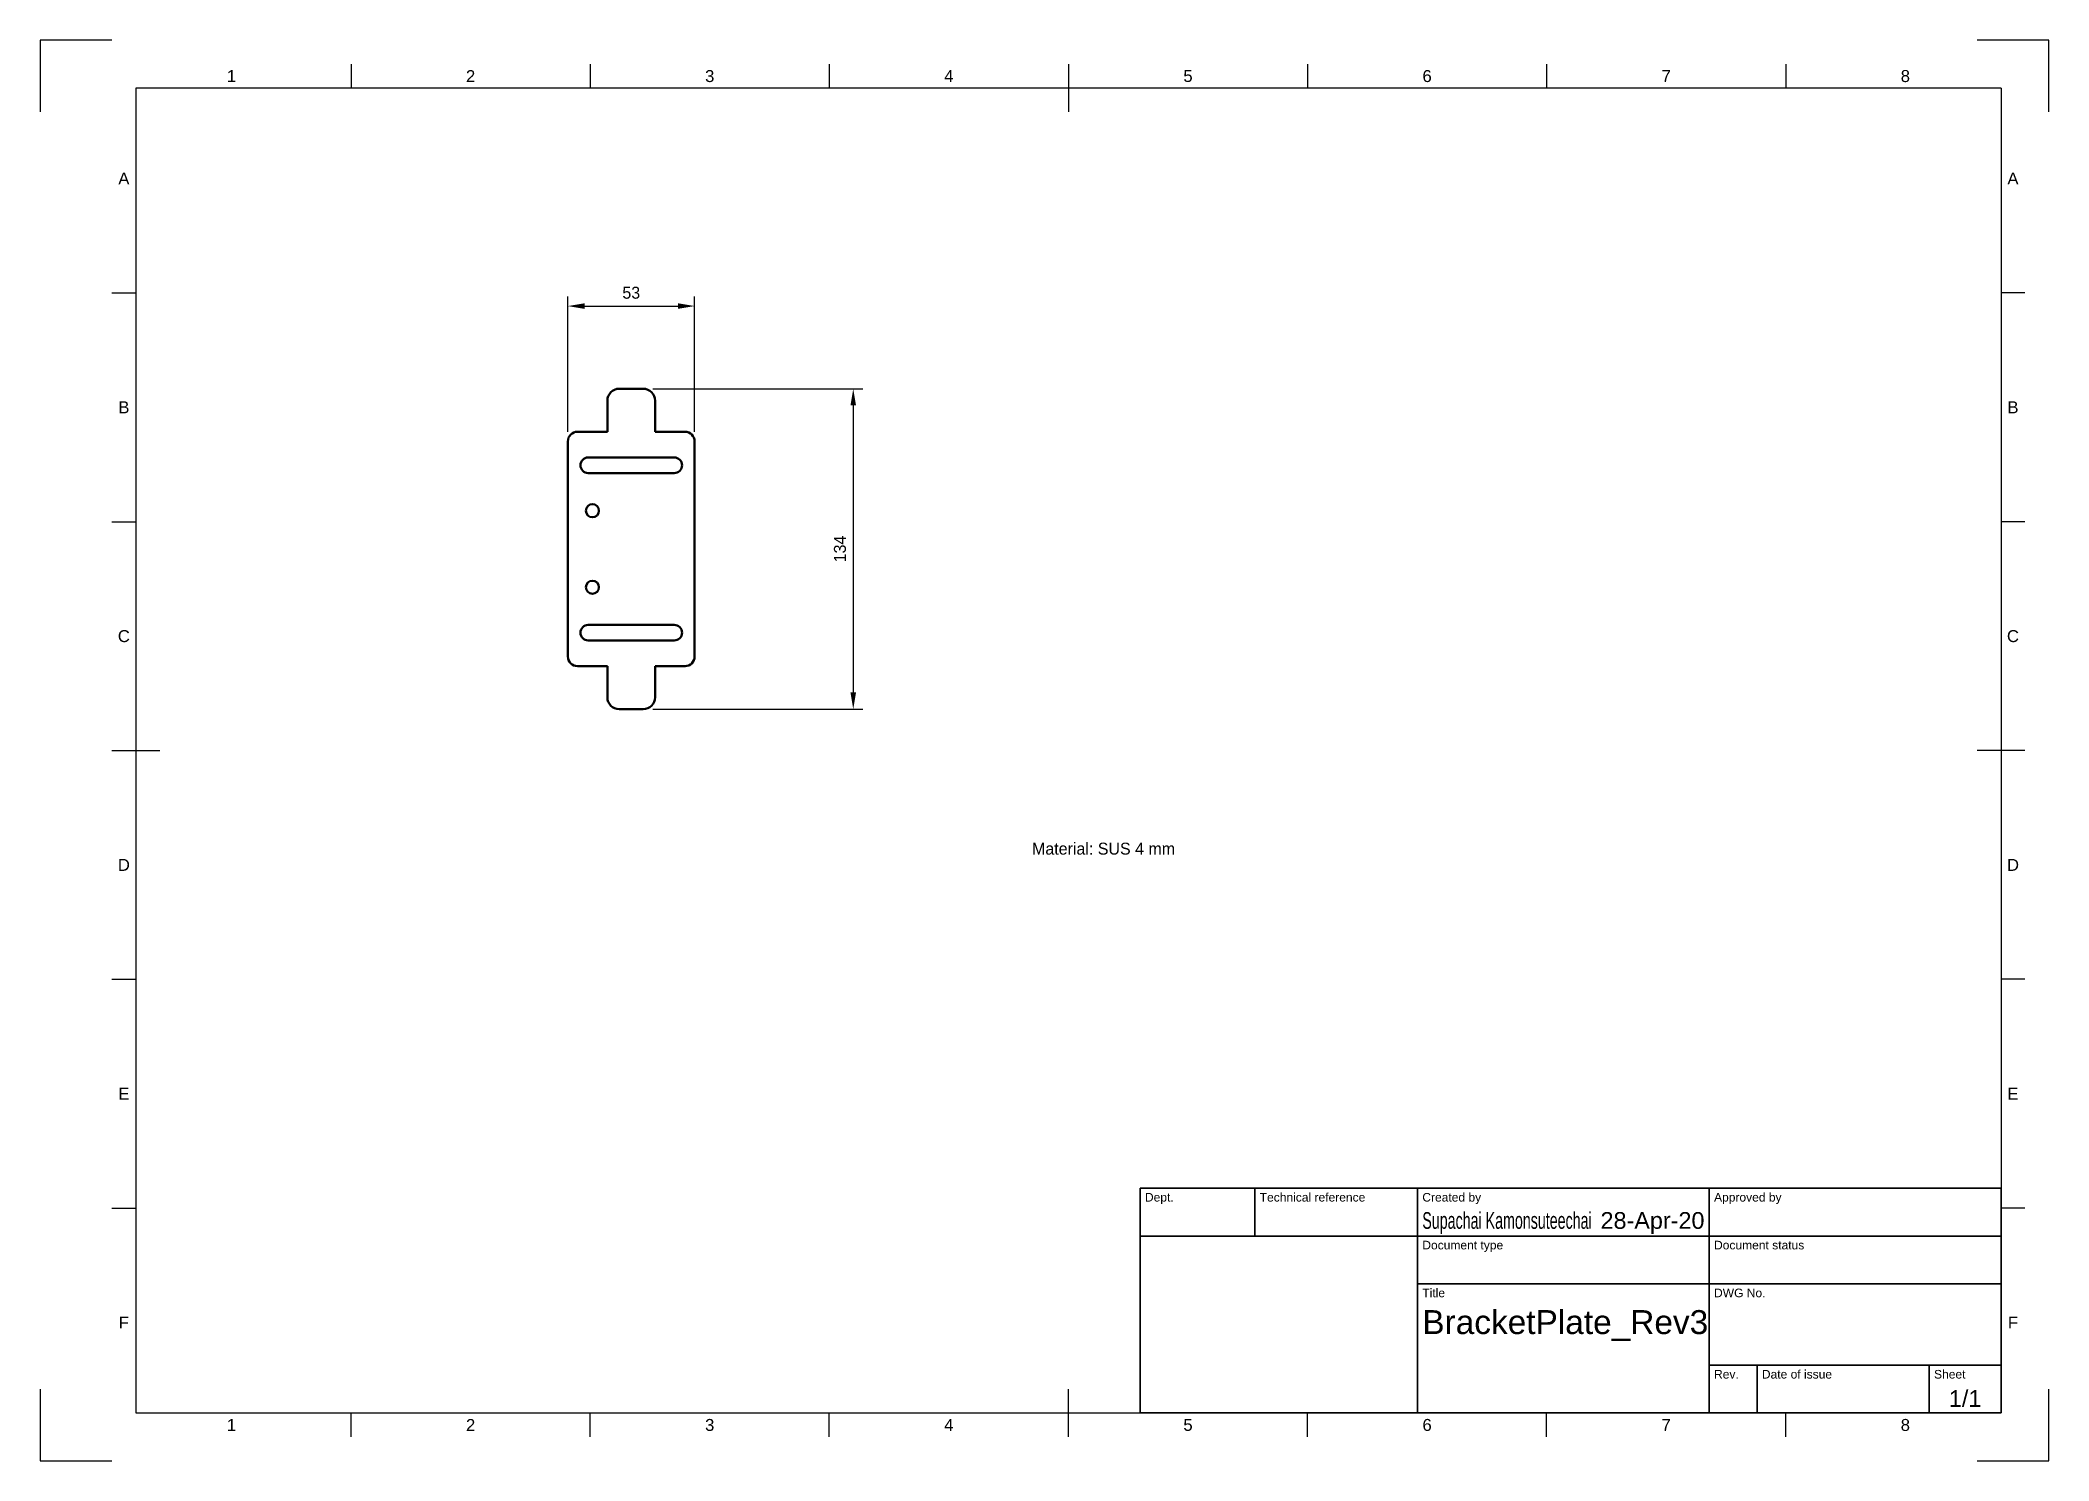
# Model space of a CAD drawing. Header units: millimetres. Extents: x 0 to 420, y 0 to 297.
import ezdxf
from ezdxf.enums import TextEntityAlignment as Align

# ---------------------------------------------------------------- set-up
doc = ezdxf.new("R2010")
doc.units = ezdxf.units.MM
doc.header["$LTSCALE"] = 0.75
for name, color, linetype, lineweight in [('Annotations', 7, 'Continuous', 25), ('Border', 7, 'Continuous', 25), ('Dimensions', 7, 'Continuous', 25), ('TitleBlock', 7, 'Continuous', 35), ('Visible', 7, 'Continuous', 50)]:
    doc.layers.add(name, color=color, linetype=linetype, lineweight=lineweight)
doc.styles.add('FusionTitle', font='')
doc.styles.get("Standard").update_dxf_attribs({"font": 'cordia.ttc'})
doc.styles.get('FusionTitle').set_extended_font_data('Arial Unicode MS')
doc.dimstyles.new('ISO-25', dxfattribs={"dimtxt": 2.5, "dimasz": 3.5, "dimexe": 2, "dimexo": 2, "dimgap": 1.5, "dimtad": 1, "dimdec": 3, "dimdsep": 46, "dimtxsty": 'Standard', "dimcen": 0, "dimclrd": 256, "dimclre": 256, "dimclrt": 256, "dimazin": 2, "dimtp": 0.1, "dimtm": 0.1, "dimtfac": 0.714, "dimtdec": 3, "dimtmove": 0, "dimatfit": 3, "dimfxl": 1, "dimarcsym": 0})

# ---------------------------------------------------------------- blocks, each defined once
blk = doc.blocks.new('ISO_A3_SHEET')
at = {"layer": 'Border'}
for p, q in [((15, 297), (0, 297)), ((0, 297), (0, 282)), ((420, 297), (405, 297)), ((420, 282), (420, 297)), ((65, 292), (65, 287)), ((115, 292), (115, 287)), ((165, 292), (165, 287)), ((215, 292), (215, 282)), ((265, 292), (265, 287)), ((315, 292), (315, 287)), ((365, 292), (365, 287)), ((410, 287), (20, 287)), ((20, 287), (20, 10)), ((410, 287), (410, 10)), ((15, 244.16666), (20, 244.16666)), ((415, 244.16666), (410, 244.16666)), ((15, 196.33333), (20, 196.33333)), ((415, 196.33333), (410, 196.33333)), ((15, 148.5), (25, 148.5)), ((415, 148.5), (405, 148.5)), ((15, 100.66667), (20, 100.66667)), ((415, 100.66667), (410, 100.66667)), ((15, 52.83334), (20, 52.83334)), ((415, 52.83334), (410, 52.83334)), ((0, 15), (0, 0)), ((215, 5), (215, 15)), ((420, 0), (420, 15)), ((20, 10), (410, 10)), ((65, 5), (65, 10)), ((115, 5), (115, 10)), ((165, 5), (165, 10)), ((265, 5), (265, 10)), ((315, 5), (315, 10)), ((365, 5), (365, 10)), ((0, 0), (15, 0)), ((405, 0), (420, 0))]:
    blk.add_line(p, q, dxfattribs=at)
at = {"layer": 'Border', "style": 'FusionTitle'}
for s, p in [('1', (40, 289.5)), ('2', (90, 289.5)), ('3', (140, 289.5)), ('4', (190, 289.5)), ('5', (240, 289.5)), ('6', (290, 289.5)), ('7', (340, 289.5)), ('8', (390, 289.5)), ('A', (17.5, 268.08333)), ('A', (412.5, 268.08333)), ('B', (17.5, 220.25)), ('B', (412.5, 220.25)), ('C', (17.5, 172.41667)), ('C', (412.5, 172.41667)), ('D', (17.5, 124.58334)), ('D', (412.5, 124.58334)), ('E', (17.5, 76.75001)), ('E', (412.5, 76.75001)), ('F', (17.5, 28.91668)), ('F', (412.5, 28.91668)), ('1', (40, 7.5)), ('2', (90, 7.5)), ('3', (140, 7.5)), ('4', (190, 7.5)), ('5', (240, 7.5)), ('6', (290, 7.5)), ('7', (340, 7.5)), ('8', (390, 7.5))]:
    blk.add_text(s, height=2.5, dxfattribs=at).set_placement(p, align=Align.MIDDLE)
blk = doc.blocks.new('ISO_TITLEBLOCK')
at = {"layer": 'TitleBlock'}
for p, q in [((0, 47), (-180, 47)), ((-180, 47), (-180, 0)), ((-156, 37), (-156, 47)), ((-122, 0), (-122, 47)), ((-61, 0), (-61, 47)), ((0, 0), (0, 47)), ((-180, 37), (0, 37)), ((-122, 27), (0, 27)), ((-61, 10), (0, 10)), ((-51, 0), (-51, 10)), ((-15, 0), (-15, 10)), ((-180, 0), (0, 0))]:
    blk.add_line(p, q, dxfattribs=at)
at = {"layer": 'TitleBlock', "style": 'FusionTitle'}
for s, p in [('Dept.', (-179, 46)), ('Technical reference', (-155, 46)), ('Created by', (-121, 46)), ('Approved by', (-60, 46)), ('Document type', (-121, 36)), ('Document status', (-60, 36)), ('Title', (-121, 26)), ('DWG No.', (-60, 26)), ('Rev.', (-60, 9)), ('Date of issue', (-50, 9)), ('Sheet', (-14, 9))]:
    blk.add_text(s, height=1.8, dxfattribs=at).set_placement(p, align=Align.TOP_LEFT)
for tag, p, height in [('DEPT', (-179, 38.5), 3.5), ('TECHNICAL_REFERENCE', (-155, 38.5), 3.5), ('CREATED_BY', (-121, 38.5), 3.5), ('APPROVED_BY', (-60, 38.5), 3.5), ('DOCUMENT_TYPE', (-121, 28.5), 3.5), ('DOCUMENT_STATUS', (-60, 28.5), 3.5), ('TITLE_1', (-121, 16.5), 5), ('TITLE_2', (-121, 9), 5), ('TITLE_3', (-121, 1.5), 5), ('DATE_OF_ISSUE', (-50, 1.5), 3.5)]:
    blk.add_attdef(tag, p, '', height=height, dxfattribs=at)
for tag, p in [('CREATED_DATE', (-62, 38.5)), ('APPROVED_DATE', (-1, 38.5))]:
    blk.add_attdef(tag, text='', height=3.5, dxfattribs=at).set_placement(p, align=Align.RIGHT)
for tag, height, p in [('DRAWING_NUMBER', 5, (-30.5, 16.6)), ('REV', 3.5, (-56, 3.1)), ('SHEET', 3.5, (-7.5, 3.1))]:
    blk.add_attdef(tag, text='', height=height, dxfattribs=at).set_placement(p, align=Align.MIDDLE)
blk = doc.blocks.new('*D5')
at = {"layer": 'Defpoints', "color": 0, "transparency": 16777216}
for p in [(136.842003, 241.413594), (110.342003, 213.129323), (136.842003, 213.129323)]:
    blk.add_point(p, dxfattribs=at)
at = {"layer": 'Dimensions', "lineweight": -2, "transparency": 16777216}
for p, q in [((110.342003, 215.129323), (110.342003, 243.413594)), ((113.842003, 241.413594), (133.342003, 241.413594)), ((136.842003, 215.129323), (136.842003, 243.413594))]:
    blk.add_line(p, q, dxfattribs=at)
at = {"layer": 'Dimensions', "transparency": 16777216}
for points in [[(113.842003, 241.996927), (113.842003, 240.83026), (110.342003, 241.413594)], [(133.342003, 241.996927), (133.342003, 240.83026), (136.842003, 241.413594)]]:
    blk.add_solid(points, dxfattribs=at)
at = {"layer": 'Dimensions', "transparency": 16777216, "insert": (123.592003, 244.185067), "char_height": 2.5, "attachment_point": 5}
blk.add_mtext('53', dxfattribs=at)
blk = doc.blocks.new('*D6')
at = {"layer": 'Defpoints', "color": 0, "transparency": 16777216}
for p in [(126.092003, 224.129323), (126.092003, 157.129323), (170.009604, 157.129323)]:
    blk.add_point(p, dxfattribs=at)
at = {"layer": 'Dimensions', "lineweight": -2, "transparency": 16777216}
for p, q in [((128.092003, 224.129323), (172.009604, 224.129323)), ((170.009604, 220.629323), (170.009604, 160.629323)), ((128.092003, 157.129323), (172.009604, 157.129323))]:
    blk.add_line(p, q, dxfattribs=at)
at = {"layer": 'Dimensions', "transparency": 16777216}
for points in [[(169.426271, 220.629323), (170.592937, 220.629323), (170.009604, 224.129323)], [(169.426271, 160.629323), (170.592937, 160.629323), (170.009604, 157.129323)]]:
    blk.add_solid(points, dxfattribs=at)
at = {"layer": 'Dimensions', "transparency": 16777216, "insert": (167.238131, 190.629323), "char_height": 2.5, "attachment_point": 5, "rotation": 90}
blk.add_mtext('134', dxfattribs=at)

msp = doc.modelspace()

# ---------------------------------------------------------------- linework, layer by layer
at = {"layer": 'Visible', "extrusion": (-1e-16, -1, 0)}
for p, q in [((126.092003, 224.129323, 1), (121.092003, 224.129323, 1)), ((118.592003, 221.629323, 1), (118.592003, 215.129323, 1)), ((128.592003, 215.129323, 1), (128.592003, 221.629323, 1)), ((112.342003, 215.129323, 1), (118.592003, 215.129323, 1)), ((128.592003, 215.129323, 1), (134.842003, 215.129323, 1)), ((110.342003, 168.129323, 1), (110.342003, 213.129323, 1)), ((136.842003, 168.129323, 1), (136.842003, 213.129323, 1)), ((114.592003, 209.754323, 1), (132.592003, 209.754323, 1)), ((132.592003, 206.504323, 1), (114.592003, 206.504323, 1)), ((114.592003, 174.754323, 1), (132.592003, 174.754323, 1)), ((132.592003, 171.504323, 1), (114.592003, 171.504323, 1)), ((112.342003, 166.129323, 1), (118.592003, 166.129323, 1)), ((118.592003, 166.129323, 1), (118.592003, 159.629323, 1)), ((128.592003, 166.129323, 1), (134.842003, 166.129323, 1)), ((128.592003, 159.629323, 1), (128.592003, 166.129323, 1)), ((121.092003, 157.129323, 1), (126.092003, 157.129323, 1))]:
    msp.add_line(p, q, dxfattribs=at)
at = {"layer": 'Visible', "extrusion": (0, 0, -1)}
for centre in [(-115.466909, 198.629323, -1), (-115.466909, 182.629323, -1)]:
    msp.add_circle(centre, 1.375, dxfattribs=at)
at = {"layer": 'Visible'}
for centre, radius, start, end in [((121.092003, 221.629323, 1), 2.5, 90, 180), ((126.092003, 221.629323, 1), 2.5, 0, 90), ((112.342003, 213.129323, 1), 2, 90, 180), ((134.842003, 213.129323, 1), 2, 0, 90), ((112.342003, 168.129323, 1), 2, 180, 270), ((134.842003, 168.129323, 1), 2, 270, 0), ((121.092003, 159.629323, 1), 2.5, 180, 270), ((126.092003, 159.629323, 1), 2.5, 270, 0)]:
    msp.add_arc(centre, radius, start, end, dxfattribs=at)
at = {"layer": 'Visible', "extrusion": (0, 0, -1)}
for centre, start, end in [((-114.592003, 208.129323, -1), 270, 90), ((-132.592003, 208.129323, -1), 90, 270), ((-114.592003, 173.129323, -1), 270, 90), ((-132.592003, 173.129323, -1), 90, 270)]:
    msp.add_arc(centre, 1.625, start, end, dxfattribs=at)

# ---------------------------------------------------------------- block references
at = {"layer": 'Border'}
msp.add_blockref('ISO_A3_SHEET', (0, 0), dxfattribs=at)
at = {"layer": 'TitleBlock'}
ref = msp.add_blockref('ISO_TITLEBLOCK', (410, 10), dxfattribs=at)
ref.add_attrib('CREATED_DATE', '28-Apr-20', dxfattribs={"height": 3.5, "style": 'FusionTitle'}).set_placement((348, 48.5), align=Align.RIGHT)
ref.add_attrib('SHEET', '1/1', dxfattribs={"height": 3.5, "style": 'FusionTitle'}).set_placement((402.5, 13.1), align=Align.MIDDLE)
ref.add_attrib('TITLE_1', 'BracketPlate_Rev3', (289, 26.5), dxfattribs={"height": 5, "style": 'FusionTitle'})
ref.add_attrib('CREATED_BY', 'Supachai Kamonsuteechai', (289, 48.5), dxfattribs={"height": 3.5, "style": 'FusionTitle', "width": 0.608849})

# ---------------------------------------------------------------- texts
at = {"layer": 'Annotations', "insert": (207.39259, 129.230338), "char_height": 2.5, "attachment_point": 1}
msp.add_mtext_dynamic_manual_height_columns('Material: SUS 4 mm', width=89.256737, gutter_width=12.5, heights=[0], dxfattribs=at)

# ---------------------------------------------------------------- dimensions: what is measured, and where the dimension line sits
at = {"layer": 'Dimensions'}
dim = msp.add_linear_dim(base=(136.842003, 241.413594), p1=(110.342003, 213.129323), p2=(136.842003, 213.129323), angle=180, dimstyle='ISO-25', override={"dimlfac": 2, "dimclrd": 256, "dimclre": 256}, dxfattribs=at)
dim.commit()
dim.dimension.update_dxf_attribs({"geometry": '*D5', "text_midpoint": (123.592003, 244.185067)})
dim = msp.add_aligned_dim(p1=(126.092003, 224.129323), p2=(126.092003, 157.129323), distance=43.917601, dimstyle='ISO-25', override={"dimlfac": 2, "dimclrd": 256, "dimclre": 256}, dxfattribs=at)
dim.commit()
dim.dimension.update_dxf_attribs({"geometry": '*D6', "text_midpoint": (167.238131, 190.629323)})

doc.saveas('drawing.dxf')
